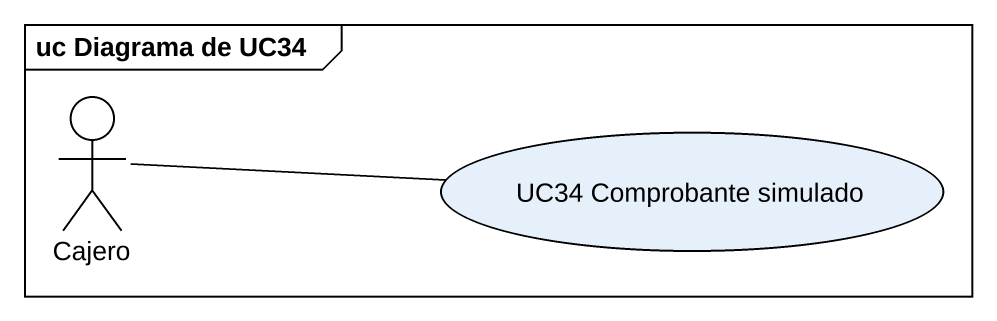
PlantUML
@startuml
mainframe uc Diagrama de UC34
actor Cajero
usecase "UC34 Comprobante simulado" as UC34_Comprobante_simulado
Cajero -right- UC34_Comprobante_simulado
@enduml
